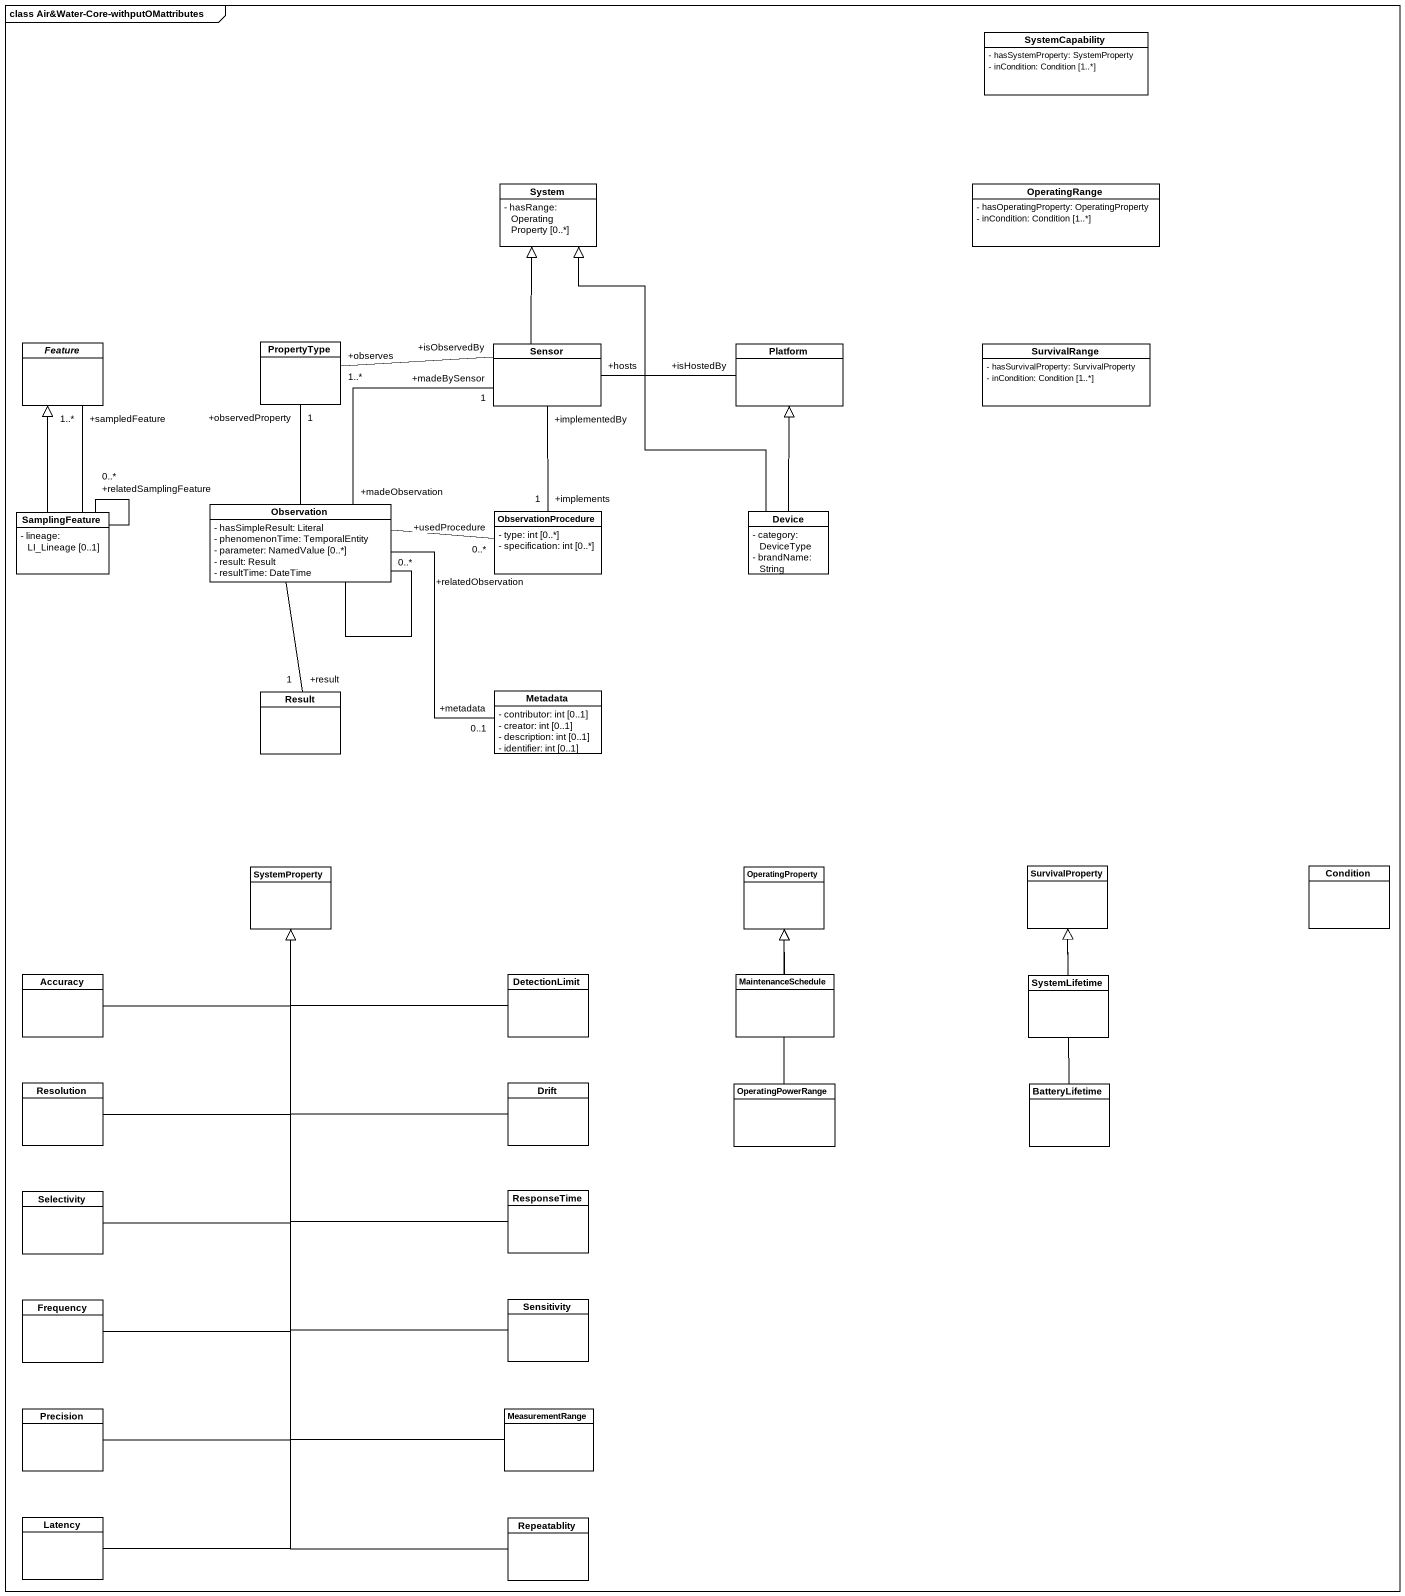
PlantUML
@startuml
mainframe class Air&Water-Core-withputOMattributes
hide circle
hide empty members
skinparam classAttributeIconSize 0
class SystemCapability {
  - hasSystemProperty: SystemProperty
  - inCondition: Condition [1..*]
}
class System {
  - hasRange: OperatingProperty [0..*]
}
class OperatingRange {
  - hasOperatingProperty: OperatingProperty
  - inCondition: Condition [1..*]
}
abstract class Feature
class PropertyType
class Sensor
class Platform
class SurvivalRange {
  - hasSurvivalProperty: SurvivalProperty
  - inCondition: Condition [1..*]
}
class SamplingFeature {
  - lineage: LI_Lineage [0..1]
}
class Observation {
  - hasSimpleResult: Literal
  - phenomenonTime: TemporalEntity
  - parameter: NamedValue [0..*]
  - result: Result
  - resultTime: DateTime
}
class ObservationProcedure {
  - type: int [0..*]
  - specification: int [0..*]
}
class Device {
  - category: DeviceType
  - brandName: String
}
class Result
class Metadata {
  - contributor: int [0..1]
  - creator: int [0..1]
  - description: int [0..1]
  - identifier: int [0..1]
}
class SystemProperty
class OperatingProperty
class SurvivalProperty
class Condition
class Accuracy
class DetectionLimit
class MaintenanceSchedule
class SystemLifetime
class Resolution
class Drift
class OperatingPowerRange
class BatteryLifetime
class Selectivity
class ResponseTime
class Frequency
class Sensitivity
class Precision
class MeasurementRange
class Latency
class Repeatablity
Sensor -up-|> System
Sensor "+isObservedBy" -left- "+observes\n1..*" PropertyType
Sensor "+hosts" -right- "+isHostedBy" Platform
Sensor "+implementedBy" -- "+implements\n1" ObservationProcedure
SamplingFeature -up- "+sampledFeature\n1..*" Feature
SamplingFeature -up-|> Feature
SamplingFeature -- "+relatedSamplingFeature\n0..*" SamplingFeature
Observation -up- "+observedProperty\n1" PropertyType
Observation "+madeObservation" -up- "+madeBySensor\n1" Sensor
Observation -- "+relatedObservation\n0..*" Observation
Observation -right- "+usedProcedure\n0..*" ObservationProcedure
Observation -- "+result\n1" Result
Observation -- "+metadata\n0..1" Metadata
Device -up-|> System
Device -up-|> Platform
Accuracy -right-|> SystemProperty
DetectionLimit -left-|> SystemProperty
MaintenanceSchedule -up-|> OperatingProperty
SystemLifetime -up-|> SurvivalProperty
Resolution -up-|> SystemProperty
Drift -up-|> SystemProperty
OperatingPowerRange -up-|> OperatingProperty
BatteryLifetime -up-|> SurvivalProperty
Selectivity -up-|> SystemProperty
ResponseTime -up-|> SystemProperty
Frequency -up-|> SystemProperty
Sensitivity -up-|> SystemProperty
Precision -up-|> SystemProperty
MeasurementRange -up-|> SystemProperty
Latency -up-|> SystemProperty
Repeatablity -up-|> SystemProperty
@enduml
